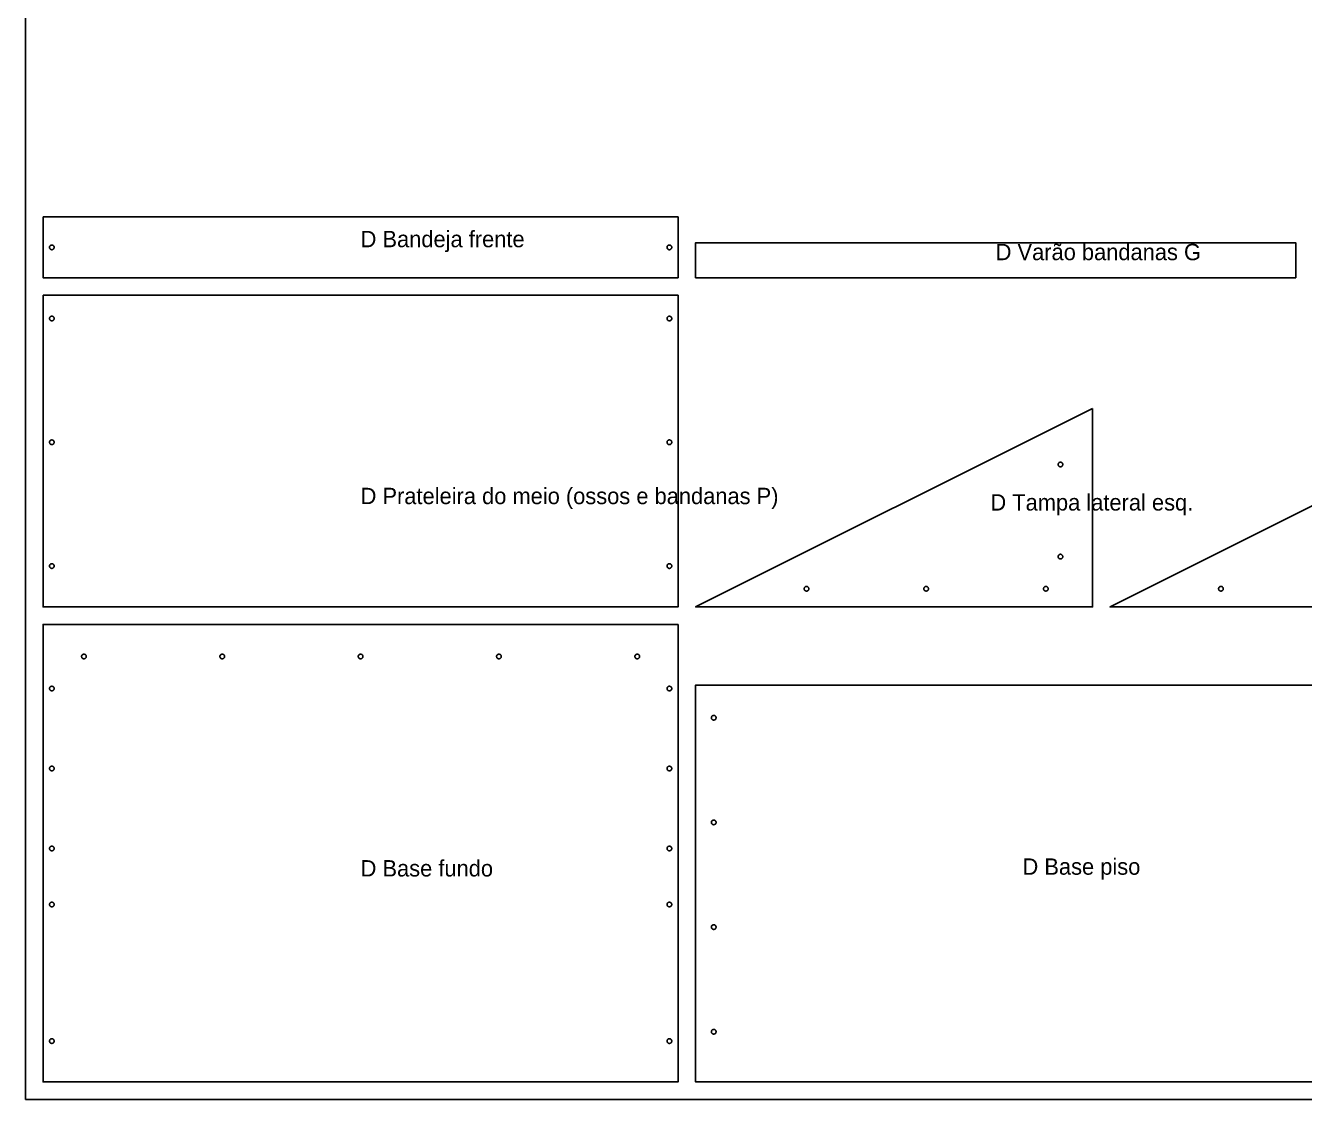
# Model space of a CAD drawing. Header units: millimetres. Extents: x 0 to 2750, y 0 to 1840.
# Drawn here: x 0 to 1096, y 0 to 920 of the extents above; entities that cross this region are included whole.
import ezdxf

# ---------------------------------------------------------------- set-up
doc = ezdxf.new("R2010")
doc.units = ezdxf.units.MM
for name, color, linetype in [('CHAPA_NAO_CORTAR', 8, 'Continuous'), ('CORTE_EXTERNO', 1, 'Continuous'), ('CORTE_INTERNO', 5, 'Continuous'), ('ETIQUETAS_NAO_CORTAR', 8, 'Continuous')]:
    doc.layers.add(name, color=color, linetype=linetype)

msp = doc.modelspace()

# ---------------------------------------------------------------- linework, layer by layer
at = {"layer": 'CHAPA_NAO_CORTAR'}
msp.add_lwpolyline([(0, 0), (2750, 0), (2750, 1840), (0, 1840)], close=True, dxfattribs=at)
at = {"layer": 'CORTE_EXTERNO'}
for points in [[(15, 756), (559, 756), (559, 704), (15, 704), (15, 756)], [(1088, 704), (1088, 734), (574, 734), (574, 704), (1088, 704)], [(15, 689), (559, 689), (559, 422), (15, 422), (15, 689)], [(914, 592), (914, 422), (574, 422), (914, 592)], [(1269, 592), (1269, 422), (929, 422), (1269, 592)], [(559, 407), (559, 15), (15, 15), (15, 407), (559, 407)], [(1134, 15), (574, 15), (574, 355), (1134, 355), (1134, 15)]]:
    msp.add_lwpolyline(points, close=True, dxfattribs=at)
at = {"layer": 'CORTE_INTERNO'}
for points in [[(24.5, 730.4), (24.4, 730.6), (24.3, 730.8), (24.3, 730.9), (24.2, 731.1), (24, 731.3), (23.9, 731.4), (23.8, 731.5), (23.6, 731.7), (23.4, 731.8), (23.3, 731.8), (23.1, 731.9), (22.9, 732), (22.7, 732), (22.5, 732), (22.3, 732), (22.1, 732), (21.9, 731.9), (21.7, 731.8), (21.6, 731.8), (21.4, 731.7), (21.2, 731.5), (21.1, 731.4), (21, 731.3), (20.8, 731.1), (20.7, 730.9), (20.7, 730.8), (20.6, 730.6), (20.5, 730.4), (20.5, 730.2), (20.5, 730), (20.5, 729.8), (20.5, 729.6), (20.6, 729.4), (20.7, 729.2), (20.7, 729.1), (20.8, 728.9), (21, 728.7), (21.1, 728.6), (21.2, 728.5), (21.4, 728.3), (21.6, 728.2), (21.7, 728.2), (21.9, 728.1), (22.1, 728), (22.3, 728), (22.5, 728), (22.7, 728), (22.9, 728), (23.1, 728.1), (23.3, 728.2), (23.4, 728.2), (23.6, 728.3), (23.8, 728.5), (23.9, 728.6), (24, 728.7), (24.2, 728.9), (24.3, 729.1), (24.3, 729.2), (24.4, 729.4), (24.5, 729.6), (24.5, 729.8), (24.5, 730), (24.5, 730.2), (24.5, 730.4)], [(553.5, 730.2), (553.5, 730.4), (553.4, 730.6), (553.3, 730.8), (553.3, 730.9), (553.2, 731.1), (553, 731.3), (552.9, 731.4), (552.8, 731.5), (552.6, 731.7), (552.4, 731.8), (552.3, 731.8), (552.1, 731.9), (551.9, 732), (551.7, 732), (551.5, 732), (551.3, 732), (551.1, 732), (550.9, 731.9), (550.7, 731.8), (550.6, 731.8), (550.4, 731.7), (550.2, 731.5), (550.1, 731.4), (550, 731.3), (549.8, 731.1), (549.7, 730.9), (549.7, 730.8), (549.6, 730.6), (549.5, 730.4), (549.5, 730.2), (549.5, 730), (549.5, 729.8), (549.5, 729.6), (549.6, 729.4), (549.7, 729.2), (549.7, 729.1), (549.8, 728.9), (550, 728.7), (550.1, 728.6), (550.2, 728.5), (550.4, 728.3), (550.6, 728.2), (550.7, 728.2), (550.9, 728.1), (551.1, 728), (551.3, 728), (551.5, 728), (551.7, 728), (551.9, 728), (552.1, 728.1), (552.3, 728.2), (552.4, 728.2), (552.6, 728.3), (552.8, 728.5), (552.9, 728.6), (553, 728.7), (553.2, 728.9), (553.3, 729.1), (553.3, 729.2), (553.4, 729.4), (553.5, 729.6), (553.5, 729.8), (553.5, 730), (553.5, 730.2)], [(24.3, 669.8), (24.3, 669.9), (24.2, 670.1), (24, 670.3), (23.9, 670.4), (23.8, 670.5), (23.6, 670.7), (23.4, 670.8), (23.3, 670.8), (23.1, 670.9), (22.9, 671), (22.7, 671), (22.5, 671), (22.3, 671), (22.1, 671), (21.9, 670.9), (21.7, 670.8), (21.6, 670.8), (21.4, 670.7), (21.2, 670.5), (21.1, 670.4), (21, 670.3), (20.8, 670.1), (20.7, 669.9), (20.7, 669.8), (20.6, 669.6), (20.5, 669.4), (20.5, 669.2), (20.5, 669), (20.5, 668.8), (20.5, 668.6), (20.6, 668.4), (20.7, 668.2), (20.7, 668.1), (20.8, 667.9), (21, 667.7), (21.1, 667.6), (21.2, 667.5), (21.4, 667.3), (21.6, 667.2), (21.7, 667.2), (21.9, 667.1), (22.1, 667), (22.3, 667), (22.5, 667), (22.7, 667), (22.9, 667), (23.1, 667.1), (23.3, 667.2), (23.4, 667.2), (23.6, 667.3), (23.8, 667.5), (23.9, 667.6), (24, 667.7), (24.2, 667.9), (24.3, 668.1), (24.3, 668.2), (24.4, 668.4), (24.5, 668.6), (24.5, 668.8), (24.5, 669), (24.5, 669.2), (24.5, 669.4), (24.4, 669.6), (24.3, 669.8)], [(553.5, 669.2), (553.5, 669.4), (553.4, 669.6), (553.3, 669.8), (553.3, 669.9), (553.2, 670.1), (553, 670.3), (552.9, 670.4), (552.8, 670.5), (552.6, 670.7), (552.4, 670.8), (552.3, 670.8), (552.1, 670.9), (551.9, 671), (551.7, 671), (551.5, 671), (551.3, 671), (551.1, 671), (550.9, 670.9), (550.7, 670.8), (550.6, 670.8), (550.4, 670.7), (550.2, 670.5), (550.1, 670.4), (550, 670.3), (549.8, 670.1), (549.7, 669.9), (549.7, 669.8), (549.6, 669.6), (549.5, 669.4), (549.5, 669.2), (549.5, 669), (549.5, 668.8), (549.5, 668.6), (549.6, 668.4), (549.7, 668.2), (549.7, 668.1), (549.8, 667.9), (550, 667.7), (550.1, 667.6), (550.2, 667.5), (550.4, 667.3), (550.6, 667.2), (550.7, 667.2), (550.9, 667.1), (551.1, 667), (551.3, 667), (551.5, 667), (551.7, 667), (551.9, 667), (552.1, 667.1), (552.3, 667.2), (552.4, 667.2), (552.6, 667.3), (552.8, 667.5), (552.9, 667.6), (553, 667.7), (553.2, 667.9), (553.3, 668.1), (553.3, 668.2), (553.4, 668.4), (553.5, 668.6), (553.5, 668.8), (553.5, 669), (553.5, 669.2)], [(24.3, 563.9), (24.2, 564.1), (24, 564.3), (23.9, 564.4), (23.8, 564.5), (23.6, 564.7), (23.4, 564.8), (23.3, 564.8), (23.1, 564.9), (22.9, 565), (22.7, 565), (22.5, 565), (22.3, 565), (22.1, 565), (21.9, 564.9), (21.7, 564.8), (21.6, 564.8), (21.4, 564.7), (21.2, 564.5), (21.1, 564.4), (21, 564.3), (20.8, 564.1), (20.7, 563.9), (20.7, 563.8), (20.6, 563.6), (20.5, 563.4), (20.5, 563.2), (20.5, 563), (20.5, 562.8), (20.5, 562.6), (20.6, 562.4), (20.7, 562.2), (20.7, 562.1), (20.8, 561.9), (21, 561.7), (21.1, 561.6), (21.2, 561.5), (21.4, 561.3), (21.6, 561.2), (21.7, 561.2), (21.9, 561.1), (22.1, 561), (22.3, 561), (22.5, 561), (22.7, 561), (22.9, 561), (23.1, 561.1), (23.3, 561.2), (23.4, 561.2), (23.6, 561.3), (23.8, 561.5), (23.9, 561.6), (24, 561.7), (24.2, 561.9), (24.3, 562.1), (24.3, 562.2), (24.4, 562.4), (24.5, 562.6), (24.5, 562.8), (24.5, 563), (24.5, 563.2), (24.5, 563.4), (24.4, 563.6), (24.3, 563.8), (24.3, 563.9)], [(553.5, 563.4), (553.4, 563.6), (553.3, 563.8), (553.3, 563.9), (553.2, 564.1), (553, 564.3), (552.9, 564.4), (552.8, 564.5), (552.6, 564.7), (552.4, 564.8), (552.3, 564.8), (552.1, 564.9), (551.9, 565), (551.7, 565), (551.5, 565), (551.3, 565), (551.1, 565), (550.9, 564.9), (550.7, 564.8), (550.6, 564.8), (550.4, 564.7), (550.2, 564.5), (550.1, 564.4), (550, 564.3), (549.8, 564.1), (549.7, 563.9), (549.7, 563.8), (549.6, 563.6), (549.5, 563.4), (549.5, 563.2), (549.5, 563), (549.5, 562.8), (549.5, 562.6), (549.6, 562.4), (549.7, 562.2), (549.7, 562.1), (549.8, 561.9), (550, 561.7), (550.1, 561.6), (550.2, 561.5), (550.4, 561.3), (550.6, 561.2), (550.7, 561.2), (550.9, 561.1), (551.1, 561), (551.3, 561), (551.5, 561), (551.7, 561), (551.9, 561), (552.1, 561.1), (552.3, 561.2), (552.4, 561.2), (552.6, 561.3), (552.8, 561.5), (552.9, 561.6), (553, 561.7), (553.2, 561.9), (553.3, 562.1), (553.3, 562.2), (553.4, 562.4), (553.5, 562.6), (553.5, 562.8), (553.5, 563), (553.5, 563.2), (553.5, 563.4)], [(885.7, 545.8), (885.6, 545.8), (885.4, 545.7), (885.2, 545.5), (885.1, 545.4), (885, 545.3), (884.8, 545.1), (884.7, 544.9), (884.7, 544.8), (884.6, 544.6), (884.5, 544.4), (884.5, 544.2), (884.5, 544), (884.5, 543.8), (884.5, 543.6), (884.6, 543.4), (884.7, 543.2), (884.7, 543.1), (884.8, 542.9), (885, 542.7), (885.1, 542.6), (885.2, 542.5), (885.4, 542.3), (885.6, 542.2), (885.7, 542.2), (885.9, 542.1), (886.1, 542), (886.3, 542), (886.5, 542), (886.7, 542), (886.9, 542), (887.1, 542.1), (887.3, 542.2), (887.4, 542.2), (887.6, 542.3), (887.8, 542.5), (887.9, 542.6), (888, 542.7), (888.2, 542.9), (888.3, 543.1), (888.3, 543.2), (888.4, 543.4), (888.5, 543.6), (888.5, 543.8), (888.5, 544), (888.5, 544.2), (888.5, 544.4), (888.4, 544.6), (888.3, 544.8), (888.3, 544.9), (888.2, 545.1), (888, 545.3), (887.9, 545.4), (887.8, 545.5), (887.6, 545.7), (887.4, 545.8), (887.3, 545.8), (887.1, 545.9), (886.9, 546), (886.7, 546), (886.5, 546), (886.3, 546), (886.1, 546), (885.9, 545.9), (885.7, 545.8)], [(885.6, 466.8), (885.4, 466.7), (885.2, 466.5), (885.1, 466.4), (885, 466.3), (884.8, 466.1), (884.7, 465.9), (884.7, 465.8), (884.6, 465.6), (884.5, 465.4), (884.5, 465.2), (884.5, 465), (884.5, 464.8), (884.5, 464.6), (884.6, 464.4), (884.7, 464.2), (884.7, 464.1), (884.8, 463.9), (885, 463.7), (885.1, 463.6), (885.2, 463.5), (885.4, 463.3), (885.6, 463.2), (885.7, 463.2), (885.9, 463.1), (886.1, 463), (886.3, 463), (886.5, 463), (886.7, 463), (886.9, 463), (887.1, 463.1), (887.3, 463.2), (887.4, 463.2), (887.6, 463.3), (887.8, 463.5), (887.9, 463.6), (888, 463.7), (888.2, 463.9), (888.3, 464.1), (888.3, 464.2), (888.4, 464.4), (888.5, 464.6), (888.5, 464.8), (888.5, 465), (888.5, 465.2), (888.5, 465.4), (888.4, 465.6), (888.3, 465.8), (888.3, 465.9), (888.2, 466.1), (888, 466.3), (887.9, 466.4), (887.8, 466.5), (887.6, 466.7), (887.4, 466.8), (887.3, 466.8), (887.1, 466.9), (886.9, 467), (886.7, 467), (886.5, 467), (886.3, 467), (886.1, 467), (885.9, 466.9), (885.7, 466.8), (885.6, 466.8)], [(24.2, 458.1), (24, 458.3), (23.9, 458.4), (23.8, 458.5), (23.6, 458.7), (23.4, 458.8), (23.3, 458.8), (23.1, 458.9), (22.9, 459), (22.7, 459), (22.5, 459), (22.3, 459), (22.1, 459), (21.9, 458.9), (21.7, 458.8), (21.6, 458.8), (21.4, 458.7), (21.2, 458.5), (21.1, 458.4), (21, 458.3), (20.8, 458.1), (20.7, 457.9), (20.7, 457.8), (20.6, 457.6), (20.5, 457.4), (20.5, 457.2), (20.5, 457), (20.5, 456.8), (20.5, 456.6), (20.6, 456.4), (20.7, 456.2), (20.7, 456.1), (20.8, 455.9), (21, 455.7), (21.1, 455.6), (21.2, 455.5), (21.4, 455.3), (21.6, 455.2), (21.7, 455.2), (21.9, 455.1), (22.1, 455), (22.3, 455), (22.5, 455), (22.7, 455), (22.9, 455), (23.1, 455.1), (23.3, 455.2), (23.4, 455.2), (23.6, 455.3), (23.8, 455.5), (23.9, 455.6), (24, 455.7), (24.2, 455.9), (24.3, 456.1), (24.3, 456.2), (24.4, 456.4), (24.5, 456.6), (24.5, 456.8), (24.5, 457), (24.5, 457.2), (24.5, 457.4), (24.4, 457.6), (24.3, 457.8), (24.3, 457.9), (24.2, 458.1)], [(553.4, 457.6), (553.3, 457.8), (553.3, 457.9), (553.2, 458.1), (553, 458.3), (552.9, 458.4), (552.8, 458.5), (552.6, 458.7), (552.4, 458.8), (552.3, 458.8), (552.1, 458.9), (551.9, 459), (551.7, 459), (551.5, 459), (551.3, 459), (551.1, 459), (550.9, 458.9), (550.7, 458.8), (550.6, 458.8), (550.4, 458.7), (550.2, 458.5), (550.1, 458.4), (550, 458.3), (549.8, 458.1), (549.7, 457.9), (549.7, 457.8), (549.6, 457.6), (549.5, 457.4), (549.5, 457.2), (549.5, 457), (549.5, 456.8), (549.5, 456.6), (549.6, 456.4), (549.7, 456.2), (549.7, 456.1), (549.8, 455.9), (550, 455.7), (550.1, 455.6), (550.2, 455.5), (550.4, 455.3), (550.6, 455.2), (550.7, 455.2), (550.9, 455.1), (551.1, 455), (551.3, 455), (551.5, 455), (551.7, 455), (551.9, 455), (552.1, 455.1), (552.3, 455.2), (552.4, 455.2), (552.6, 455.3), (552.8, 455.5), (552.9, 455.6), (553, 455.7), (553.2, 455.9), (553.3, 456.1), (553.3, 456.2), (553.4, 456.4), (553.5, 456.6), (553.5, 456.8), (553.5, 457), (553.5, 457.2), (553.5, 457.4), (553.4, 457.6)], [(668.8, 439.5), (668.6, 439.5), (668.4, 439.4), (668.2, 439.3), (668.1, 439.3), (667.9, 439.2), (667.7, 439), (667.6, 438.9), (667.5, 438.8), (667.3, 438.6), (667.2, 438.4), (667.2, 438.3), (667.1, 438.1), (667, 437.9), (667, 437.7), (667, 437.5), (667, 437.3), (667, 437.1), (667.1, 436.9), (667.2, 436.7), (667.2, 436.6), (667.3, 436.4), (667.5, 436.2), (667.6, 436.1), (667.7, 436), (667.9, 435.8), (668.1, 435.7), (668.2, 435.7), (668.4, 435.6), (668.6, 435.5), (668.8, 435.5), (669, 435.5), (669.2, 435.5), (669.4, 435.5), (669.6, 435.6), (669.8, 435.7), (669.9, 435.7), (670.1, 435.8), (670.3, 436), (670.4, 436.1), (670.5, 436.2), (670.7, 436.4), (670.8, 436.6), (670.8, 436.7), (670.9, 436.9), (671, 437.1), (671, 437.3), (671, 437.5), (671, 437.7), (671, 437.9), (670.9, 438.1), (670.8, 438.3), (670.8, 438.4), (670.7, 438.6), (670.5, 438.8), (670.4, 438.9), (670.3, 439), (670.1, 439.2), (669.9, 439.3), (669.8, 439.3), (669.6, 439.4), (669.4, 439.5), (669.2, 439.5), (669, 439.5), (668.8, 439.5)], [(771.1, 439.5), (770.9, 439.4), (770.7, 439.3), (770.6, 439.3), (770.4, 439.2), (770.2, 439), (770.1, 438.9), (770, 438.8), (769.8, 438.6), (769.7, 438.4), (769.7, 438.3), (769.6, 438.1), (769.5, 437.9), (769.5, 437.7), (769.5, 437.5), (769.5, 437.3), (769.5, 437.1), (769.6, 436.9), (769.7, 436.7), (769.7, 436.6), (769.8, 436.4), (770, 436.2), (770.1, 436.1), (770.2, 436), (770.4, 435.8), (770.6, 435.7), (770.7, 435.7), (770.9, 435.6), (771.1, 435.5), (771.3, 435.5), (771.5, 435.5), (771.7, 435.5), (771.9, 435.5), (772.1, 435.6), (772.3, 435.7), (772.4, 435.7), (772.6, 435.8), (772.8, 436), (772.9, 436.1), (773, 436.2), (773.2, 436.4), (773.3, 436.6), (773.3, 436.7), (773.4, 436.9), (773.5, 437.1), (773.5, 437.3), (773.5, 437.5), (773.5, 437.7), (773.5, 437.9), (773.4, 438.1), (773.3, 438.3), (773.3, 438.4), (773.2, 438.6), (773, 438.8), (772.9, 438.9), (772.8, 439), (772.6, 439.2), (772.4, 439.3), (772.3, 439.3), (772.1, 439.4), (771.9, 439.5), (771.7, 439.5), (771.5, 439.5), (771.3, 439.5), (771.1, 439.5)], [(873.4, 439.4), (873.2, 439.3), (873.1, 439.3), (872.9, 439.2), (872.7, 439), (872.6, 438.9), (872.5, 438.8), (872.3, 438.6), (872.2, 438.4), (872.2, 438.3), (872.1, 438.1), (872, 437.9), (872, 437.7), (872, 437.5), (872, 437.3), (872, 437.1), (872.1, 436.9), (872.2, 436.7), (872.2, 436.6), (872.3, 436.4), (872.5, 436.2), (872.6, 436.1), (872.7, 436), (872.9, 435.8), (873.1, 435.7), (873.2, 435.7), (873.4, 435.6), (873.6, 435.5), (873.8, 435.5), (874, 435.5), (874.2, 435.5), (874.4, 435.5), (874.6, 435.6), (874.8, 435.7), (874.9, 435.7), (875.1, 435.8), (875.3, 436), (875.4, 436.1), (875.5, 436.2), (875.7, 436.4), (875.8, 436.6), (875.8, 436.7), (875.9, 436.9), (876, 437.1), (876, 437.3), (876, 437.5), (876, 437.7), (876, 437.9), (875.9, 438.1), (875.8, 438.3), (875.8, 438.4), (875.7, 438.6), (875.5, 438.8), (875.4, 438.9), (875.3, 439), (875.1, 439.2), (874.9, 439.3), (874.8, 439.3), (874.6, 439.4), (874.4, 439.5), (874.2, 439.5), (874, 439.5), (873.8, 439.5), (873.6, 439.5), (873.4, 439.4)], [(1023.8, 439.5), (1023.6, 439.5), (1023.4, 439.4), (1023.2, 439.3), (1023.1, 439.3), (1022.9, 439.2), (1022.7, 439), (1022.6, 438.9), (1022.5, 438.8), (1022.3, 438.6), (1022.2, 438.4), (1022.2, 438.3), (1022.1, 438.1), (1022, 437.9), (1022, 437.7), (1022, 437.5), (1022, 437.3), (1022, 437.1), (1022.1, 436.9), (1022.2, 436.7), (1022.2, 436.6), (1022.3, 436.4), (1022.5, 436.2), (1022.6, 436.1), (1022.7, 436), (1022.9, 435.8), (1023.1, 435.7), (1023.2, 435.7), (1023.4, 435.6), (1023.6, 435.5), (1023.8, 435.5), (1024, 435.5), (1024.2, 435.5), (1024.4, 435.5), (1024.6, 435.6), (1024.8, 435.7), (1024.9, 435.7), (1025.1, 435.8), (1025.3, 436), (1025.4, 436.1), (1025.5, 436.2), (1025.7, 436.4), (1025.8, 436.6), (1025.8, 436.7), (1025.9, 436.9), (1026, 437.1), (1026, 437.3), (1026, 437.5), (1026, 437.7), (1026, 437.9), (1025.9, 438.1), (1025.8, 438.3), (1025.8, 438.4), (1025.7, 438.6), (1025.5, 438.8), (1025.4, 438.9), (1025.3, 439), (1025.1, 439.2), (1024.9, 439.3), (1024.8, 439.3), (1024.6, 439.4), (1024.4, 439.5), (1024.2, 439.5), (1024, 439.5), (1023.8, 439.5)], [(51.8, 380.4), (51.7, 380.6), (51.5, 380.8), (51.4, 380.9), (51.3, 381), (51.1, 381.2), (50.9, 381.3), (50.8, 381.3), (50.6, 381.4), (50.4, 381.5), (50.2, 381.5), (50, 381.5), (49.8, 381.5), (49.6, 381.5), (49.4, 381.4), (49.2, 381.3), (49.1, 381.3), (48.9, 381.2), (48.7, 381), (48.6, 380.9), (48.5, 380.8), (48.3, 380.6), (48.2, 380.4), (48.2, 380.3), (48.1, 380.1), (48, 379.9), (48, 379.7), (48, 379.5), (48, 379.3), (48, 379.1), (48.1, 378.9), (48.2, 378.7), (48.2, 378.6), (48.3, 378.4), (48.5, 378.2), (48.6, 378.1), (48.7, 378), (48.9, 377.8), (49.1, 377.7), (49.2, 377.7), (49.4, 377.6), (49.6, 377.5), (49.8, 377.5), (50, 377.5), (50.2, 377.5), (50.4, 377.5), (50.6, 377.6), (50.8, 377.7), (50.9, 377.7), (51.1, 377.8), (51.3, 378), (51.4, 378.1), (51.5, 378.2), (51.7, 378.4), (51.8, 378.6), (51.8, 378.7), (51.9, 378.9), (52, 379.1), (52, 379.3), (52, 379.5), (52, 379.7), (52, 379.9), (51.9, 380.1), (51.8, 380.3), (51.8, 380.4)], [(170.3, 380.3), (170.3, 380.4), (170.2, 380.6), (170, 380.8), (169.9, 380.9), (169.8, 381), (169.6, 381.2), (169.4, 381.3), (169.3, 381.3), (169.1, 381.4), (168.9, 381.5), (168.7, 381.5), (168.5, 381.5), (168.3, 381.5), (168.1, 381.5), (167.9, 381.4), (167.7, 381.3), (167.6, 381.3), (167.4, 381.2), (167.2, 381), (167.1, 380.9), (167, 380.8), (166.8, 380.6), (166.7, 380.4), (166.7, 380.3), (166.6, 380.1), (166.5, 379.9), (166.5, 379.7), (166.5, 379.5), (166.5, 379.3), (166.5, 379.1), (166.6, 378.9), (166.7, 378.7), (166.7, 378.6), (166.8, 378.4), (167, 378.2), (167.1, 378.1), (167.2, 378), (167.4, 377.8), (167.6, 377.7), (167.7, 377.7), (167.9, 377.6), (168.1, 377.5), (168.3, 377.5), (168.5, 377.5), (168.7, 377.5), (168.9, 377.5), (169.1, 377.6), (169.3, 377.7), (169.4, 377.7), (169.6, 377.8), (169.8, 378), (169.9, 378.1), (170, 378.2), (170.2, 378.4), (170.3, 378.6), (170.3, 378.7), (170.4, 378.9), (170.5, 379.1), (170.5, 379.3), (170.5, 379.5), (170.5, 379.7), (170.5, 379.9), (170.4, 380.1), (170.3, 380.3)], [(288.9, 380.1), (288.8, 380.3), (288.8, 380.4), (288.7, 380.6), (288.5, 380.8), (288.4, 380.9), (288.3, 381), (288.1, 381.2), (287.9, 381.3), (287.8, 381.3), (287.6, 381.4), (287.4, 381.5), (287.2, 381.5), (287, 381.5), (286.8, 381.5), (286.6, 381.5), (286.4, 381.4), (286.2, 381.3), (286.1, 381.3), (285.9, 381.2), (285.7, 381), (285.6, 380.9), (285.5, 380.8), (285.3, 380.6), (285.2, 380.4), (285.2, 380.3), (285.1, 380.1), (285, 379.9), (285, 379.7), (285, 379.5), (285, 379.3), (285, 379.1), (285.1, 378.9), (285.2, 378.7), (285.2, 378.6), (285.3, 378.4), (285.5, 378.2), (285.6, 378.1), (285.7, 378), (285.9, 377.8), (286.1, 377.7), (286.2, 377.7), (286.4, 377.6), (286.6, 377.5), (286.8, 377.5), (287, 377.5), (287.2, 377.5), (287.4, 377.5), (287.6, 377.6), (287.8, 377.7), (287.9, 377.7), (288.1, 377.8), (288.3, 378), (288.4, 378.1), (288.5, 378.2), (288.7, 378.4), (288.8, 378.6), (288.8, 378.7), (288.9, 378.9), (289, 379.1), (289, 379.3), (289, 379.5), (289, 379.7), (289, 379.9), (288.9, 380.1)], [(407.5, 379.9), (407.4, 380.1), (407.3, 380.3), (407.3, 380.4), (407.2, 380.6), (407, 380.8), (406.9, 380.9), (406.8, 381), (406.6, 381.2), (406.4, 381.3), (406.3, 381.3), (406.1, 381.4), (405.9, 381.5), (405.7, 381.5), (405.5, 381.5), (405.3, 381.5), (405.1, 381.5), (404.9, 381.4), (404.7, 381.3), (404.6, 381.3), (404.4, 381.2), (404.2, 381), (404.1, 380.9), (404, 380.8), (403.8, 380.6), (403.7, 380.4), (403.7, 380.3), (403.6, 380.1), (403.5, 379.9), (403.5, 379.7), (403.5, 379.5), (403.5, 379.3), (403.5, 379.1), (403.6, 378.9), (403.7, 378.7), (403.7, 378.6), (403.8, 378.4), (404, 378.2), (404.1, 378.1), (404.2, 378), (404.4, 377.8), (404.6, 377.7), (404.7, 377.7), (404.9, 377.6), (405.1, 377.5), (405.3, 377.5), (405.5, 377.5), (405.7, 377.5), (405.9, 377.5), (406.1, 377.6), (406.3, 377.7), (406.4, 377.7), (406.6, 377.8), (406.8, 378), (406.9, 378.1), (407, 378.2), (407.2, 378.4), (407.3, 378.6), (407.3, 378.7), (407.4, 378.9), (407.5, 379.1), (407.5, 379.3), (407.5, 379.5), (407.5, 379.7), (407.5, 379.9)], [(526, 379.7), (526, 379.9), (525.9, 380.1), (525.8, 380.3), (525.8, 380.4), (525.7, 380.6), (525.5, 380.8), (525.4, 380.9), (525.3, 381), (525.1, 381.2), (524.9, 381.3), (524.8, 381.3), (524.6, 381.4), (524.4, 381.5), (524.2, 381.5), (524, 381.5), (523.8, 381.5), (523.6, 381.5), (523.4, 381.4), (523.2, 381.3), (523.1, 381.3), (522.9, 381.2), (522.7, 381), (522.6, 380.9), (522.5, 380.8), (522.3, 380.6), (522.2, 380.4), (522.2, 380.3), (522.1, 380.1), (522, 379.9), (522, 379.7), (522, 379.5), (522, 379.3), (522, 379.1), (522.1, 378.9), (522.2, 378.7), (522.2, 378.6), (522.3, 378.4), (522.5, 378.2), (522.6, 378.1), (522.7, 378), (522.9, 377.8), (523.1, 377.7), (523.2, 377.7), (523.4, 377.6), (523.6, 377.5), (523.8, 377.5), (524, 377.5), (524.2, 377.5), (524.4, 377.5), (524.6, 377.6), (524.8, 377.7), (524.9, 377.7), (525.1, 377.8), (525.3, 378), (525.4, 378.1), (525.5, 378.2), (525.7, 378.4), (525.8, 378.6), (525.8, 378.7), (525.9, 378.9), (526, 379.1), (526, 379.3), (526, 379.5), (526, 379.7)], [(23.4, 353.8), (23.3, 353.8), (23.1, 353.9), (22.9, 354), (22.7, 354), (22.5, 354), (22.3, 354), (22.1, 354), (21.9, 353.9), (21.7, 353.8), (21.6, 353.8), (21.4, 353.7), (21.2, 353.5), (21.1, 353.4), (21, 353.3), (20.8, 353.1), (20.7, 352.9), (20.7, 352.8), (20.6, 352.6), (20.5, 352.4), (20.5, 352.2), (20.5, 352), (20.5, 351.8), (20.5, 351.6), (20.6, 351.4), (20.7, 351.2), (20.7, 351.1), (20.8, 350.9), (21, 350.7), (21.1, 350.6), (21.2, 350.5), (21.4, 350.3), (21.6, 350.2), (21.7, 350.2), (21.9, 350.1), (22.1, 350), (22.3, 350), (22.5, 350), (22.7, 350), (22.9, 350), (23.1, 350.1), (23.3, 350.2), (23.4, 350.2), (23.6, 350.3), (23.8, 350.5), (23.9, 350.6), (24, 350.7), (24.2, 350.9), (24.3, 351.1), (24.3, 351.2), (24.4, 351.4), (24.5, 351.6), (24.5, 351.8), (24.5, 352), (24.5, 352.2), (24.5, 352.4), (24.4, 352.6), (24.3, 352.8), (24.3, 352.9), (24.2, 353.1), (24, 353.3), (23.9, 353.4), (23.8, 353.5), (23.6, 353.7), (23.4, 353.8)], [(553.2, 353.1), (553, 353.3), (552.9, 353.4), (552.8, 353.5), (552.6, 353.7), (552.4, 353.8), (552.3, 353.8), (552.1, 353.9), (551.9, 354), (551.7, 354), (551.5, 354), (551.3, 354), (551.1, 354), (550.9, 353.9), (550.7, 353.8), (550.6, 353.8), (550.4, 353.7), (550.2, 353.5), (550.1, 353.4), (550, 353.3), (549.8, 353.1), (549.7, 352.9), (549.7, 352.8), (549.6, 352.6), (549.5, 352.4), (549.5, 352.2), (549.5, 352), (549.5, 351.8), (549.5, 351.6), (549.6, 351.4), (549.7, 351.2), (549.7, 351.1), (549.8, 350.9), (550, 350.7), (550.1, 350.6), (550.2, 350.5), (550.4, 350.3), (550.6, 350.2), (550.7, 350.2), (550.9, 350.1), (551.1, 350), (551.3, 350), (551.5, 350), (551.7, 350), (551.9, 350), (552.1, 350.1), (552.3, 350.2), (552.4, 350.2), (552.6, 350.3), (552.8, 350.5), (552.9, 350.6), (553, 350.7), (553.2, 350.9), (553.3, 351.1), (553.3, 351.2), (553.4, 351.4), (553.5, 351.6), (553.5, 351.8), (553.5, 352), (553.5, 352.2), (553.5, 352.4), (553.4, 352.6), (553.3, 352.8), (553.3, 352.9), (553.2, 353.1)], [(591.3, 327.9), (591.2, 328.1), (591, 328.3), (590.9, 328.4), (590.8, 328.5), (590.6, 328.7), (590.4, 328.8), (590.3, 328.8), (590.1, 328.9), (589.9, 329), (589.7, 329), (589.5, 329), (589.3, 329), (589.1, 329), (588.9, 328.9), (588.7, 328.8), (588.6, 328.8), (588.4, 328.7), (588.2, 328.5), (588.1, 328.4), (588, 328.3), (587.8, 328.1), (587.7, 327.9), (587.7, 327.8), (587.6, 327.6), (587.5, 327.4), (587.5, 327.2), (587.5, 327), (587.5, 326.8), (587.5, 326.6), (587.6, 326.4), (587.7, 326.2), (587.7, 326.1), (587.8, 325.9), (588, 325.7), (588.1, 325.6), (588.2, 325.5), (588.4, 325.3), (588.6, 325.2), (588.7, 325.2), (588.9, 325.1), (589.1, 325), (589.3, 325), (589.5, 325), (589.7, 325), (589.9, 325), (590.1, 325.1), (590.3, 325.2), (590.4, 325.2), (590.6, 325.3), (590.8, 325.5), (590.9, 325.6), (591, 325.7), (591.2, 325.9), (591.3, 326.1), (591.3, 326.2), (591.4, 326.4), (591.5, 326.6), (591.5, 326.8), (591.5, 327), (591.5, 327.2), (591.5, 327.4), (591.4, 327.6), (591.3, 327.8), (591.3, 327.9)], [(23.3, 285.3), (23.1, 285.4), (22.9, 285.5), (22.7, 285.5), (22.5, 285.5), (22.3, 285.5), (22.1, 285.5), (21.9, 285.4), (21.7, 285.3), (21.6, 285.3), (21.4, 285.2), (21.2, 285), (21.1, 284.9), (21, 284.8), (20.8, 284.6), (20.7, 284.4), (20.7, 284.3), (20.6, 284.1), (20.5, 283.9), (20.5, 283.7), (20.5, 283.5), (20.5, 283.3), (20.5, 283.1), (20.6, 282.9), (20.7, 282.7), (20.7, 282.6), (20.8, 282.4), (21, 282.2), (21.1, 282.1), (21.2, 282), (21.4, 281.8), (21.6, 281.7), (21.7, 281.7), (21.9, 281.6), (22.1, 281.5), (22.3, 281.5), (22.5, 281.5), (22.7, 281.5), (22.9, 281.5), (23.1, 281.6), (23.3, 281.7), (23.4, 281.7), (23.6, 281.8), (23.8, 282), (23.9, 282.1), (24, 282.2), (24.2, 282.4), (24.3, 282.6), (24.3, 282.7), (24.4, 282.9), (24.5, 283.1), (24.5, 283.3), (24.5, 283.5), (24.5, 283.7), (24.5, 283.9), (24.4, 284.1), (24.3, 284.3), (24.3, 284.4), (24.2, 284.6), (24, 284.8), (23.9, 284.9), (23.8, 285), (23.6, 285.2), (23.4, 285.3), (23.3, 285.3)], [(553, 284.8), (552.9, 284.9), (552.8, 285), (552.6, 285.2), (552.4, 285.3), (552.3, 285.3), (552.1, 285.4), (551.9, 285.5), (551.7, 285.5), (551.5, 285.5), (551.3, 285.5), (551.1, 285.5), (550.9, 285.4), (550.7, 285.3), (550.6, 285.3), (550.4, 285.2), (550.2, 285), (550.1, 284.9), (550, 284.8), (549.8, 284.6), (549.7, 284.4), (549.7, 284.3), (549.6, 284.1), (549.5, 283.9), (549.5, 283.7), (549.5, 283.5), (549.5, 283.3), (549.5, 283.1), (549.6, 282.9), (549.7, 282.7), (549.7, 282.6), (549.8, 282.4), (550, 282.2), (550.1, 282.1), (550.2, 282), (550.4, 281.8), (550.6, 281.7), (550.7, 281.7), (550.9, 281.6), (551.1, 281.5), (551.3, 281.5), (551.5, 281.5), (551.7, 281.5), (551.9, 281.5), (552.1, 281.6), (552.3, 281.7), (552.4, 281.7), (552.6, 281.8), (552.8, 282), (552.9, 282.1), (553, 282.2), (553.2, 282.4), (553.3, 282.6), (553.3, 282.7), (553.4, 282.9), (553.5, 283.1), (553.5, 283.3), (553.5, 283.5), (553.5, 283.7), (553.5, 283.9), (553.4, 284.1), (553.3, 284.3), (553.3, 284.4), (553.2, 284.6), (553, 284.8)], [(591.2, 238.4), (591, 238.6), (590.9, 238.7), (590.8, 238.9), (590.6, 239), (590.4, 239.1), (590.3, 239.2), (590.1, 239.2), (589.9, 239.3), (589.7, 239.3), (589.5, 239.3), (589.3, 239.3), (589.1, 239.3), (588.9, 239.2), (588.7, 239.2), (588.6, 239.1), (588.4, 239), (588.2, 238.9), (588.1, 238.7), (588, 238.6), (587.8, 238.4), (587.7, 238.3), (587.7, 238.1), (587.6, 237.9), (587.5, 237.7), (587.5, 237.5), (587.5, 237.3), (587.5, 237.1), (587.5, 236.9), (587.6, 236.8), (587.7, 236.6), (587.7, 236.4), (587.8, 236.2), (588, 236.1), (588.1, 235.9), (588.2, 235.8), (588.4, 235.7), (588.6, 235.6), (588.7, 235.5), (588.9, 235.4), (589.1, 235.4), (589.3, 235.3), (589.5, 235.3), (589.7, 235.3), (589.9, 235.4), (590.1, 235.4), (590.3, 235.5), (590.4, 235.6), (590.6, 235.7), (590.8, 235.8), (590.9, 235.9), (591, 236.1), (591.2, 236.2), (591.3, 236.4), (591.3, 236.6), (591.4, 236.8), (591.5, 236.9), (591.5, 237.1), (591.5, 237.3), (591.5, 237.5), (591.5, 237.7), (591.4, 237.9), (591.3, 238.1), (591.3, 238.3), (591.2, 238.4)], [(23.1, 216.9), (22.9, 217), (22.7, 217), (22.5, 217), (22.3, 217), (22.1, 217), (21.9, 216.9), (21.7, 216.8), (21.6, 216.8), (21.4, 216.7), (21.2, 216.5), (21.1, 216.4), (21, 216.3), (20.8, 216.1), (20.7, 215.9), (20.7, 215.8), (20.6, 215.6), (20.5, 215.4), (20.5, 215.2), (20.5, 215), (20.5, 214.8), (20.5, 214.6), (20.6, 214.4), (20.7, 214.2), (20.7, 214.1), (20.8, 213.9), (21, 213.7), (21.1, 213.6), (21.2, 213.5), (21.4, 213.3), (21.6, 213.2), (21.7, 213.2), (21.9, 213.1), (22.1, 213), (22.3, 213), (22.5, 213), (22.7, 213), (22.9, 213), (23.1, 213.1), (23.3, 213.2), (23.4, 213.2), (23.6, 213.3), (23.8, 213.5), (23.9, 213.6), (24, 213.7), (24.2, 213.9), (24.3, 214.1), (24.3, 214.2), (24.4, 214.4), (24.5, 214.6), (24.5, 214.8), (24.5, 215), (24.5, 215.2), (24.5, 215.4), (24.4, 215.6), (24.3, 215.8), (24.3, 215.9), (24.2, 216.1), (24, 216.3), (23.9, 216.4), (23.8, 216.5), (23.6, 216.7), (23.4, 216.8), (23.3, 216.8), (23.1, 216.9)], [(552.9, 216.4), (552.8, 216.5), (552.6, 216.7), (552.4, 216.8), (552.3, 216.8), (552.1, 216.9), (551.9, 217), (551.7, 217), (551.5, 217), (551.3, 217), (551.1, 217), (550.9, 216.9), (550.7, 216.8), (550.6, 216.8), (550.4, 216.7), (550.2, 216.5), (550.1, 216.4), (550, 216.3), (549.8, 216.1), (549.7, 215.9), (549.7, 215.8), (549.6, 215.6), (549.5, 215.4), (549.5, 215.2), (549.5, 215), (549.5, 214.8), (549.5, 214.6), (549.6, 214.4), (549.7, 214.2), (549.7, 214.1), (549.8, 213.9), (550, 213.7), (550.1, 213.6), (550.2, 213.5), (550.4, 213.3), (550.6, 213.2), (550.7, 213.2), (550.9, 213.1), (551.1, 213), (551.3, 213), (551.5, 213), (551.7, 213), (551.9, 213), (552.1, 213.1), (552.3, 213.2), (552.4, 213.2), (552.6, 213.3), (552.8, 213.5), (552.9, 213.6), (553, 213.7), (553.2, 213.9), (553.3, 214.1), (553.3, 214.2), (553.4, 214.4), (553.5, 214.6), (553.5, 214.8), (553.5, 215), (553.5, 215.2), (553.5, 215.4), (553.4, 215.6), (553.3, 215.8), (553.3, 215.9), (553.2, 216.1), (553, 216.3), (552.9, 216.4)], [(22.9, 169), (22.7, 169), (22.5, 169), (22.3, 169), (22.1, 169), (21.9, 168.9), (21.7, 168.8), (21.6, 168.8), (21.4, 168.7), (21.2, 168.5), (21.1, 168.4), (21, 168.3), (20.8, 168.1), (20.7, 167.9), (20.7, 167.8), (20.6, 167.6), (20.5, 167.4), (20.5, 167.2), (20.5, 167), (20.5, 166.8), (20.5, 166.6), (20.6, 166.4), (20.7, 166.2), (20.7, 166.1), (20.8, 165.9), (21, 165.7), (21.1, 165.6), (21.2, 165.5), (21.4, 165.3), (21.6, 165.2), (21.7, 165.2), (21.9, 165.1), (22.1, 165), (22.3, 165), (22.5, 165), (22.7, 165), (22.9, 165), (23.1, 165.1), (23.3, 165.2), (23.4, 165.2), (23.6, 165.3), (23.8, 165.5), (23.9, 165.6), (24, 165.7), (24.2, 165.9), (24.3, 166.1), (24.3, 166.2), (24.4, 166.4), (24.5, 166.6), (24.5, 166.8), (24.5, 167), (24.5, 167.2), (24.5, 167.4), (24.4, 167.6), (24.3, 167.8), (24.3, 167.9), (24.2, 168.1), (24, 168.3), (23.9, 168.4), (23.8, 168.5), (23.6, 168.7), (23.4, 168.8), (23.3, 168.8), (23.1, 168.9), (22.9, 169)], [(552.8, 168.5), (552.6, 168.7), (552.4, 168.8), (552.3, 168.8), (552.1, 168.9), (551.9, 169), (551.7, 169), (551.5, 169), (551.3, 169), (551.1, 169), (550.9, 168.9), (550.7, 168.8), (550.6, 168.8), (550.4, 168.7), (550.2, 168.5), (550.1, 168.4), (550, 168.3), (549.8, 168.1), (549.7, 167.9), (549.7, 167.8), (549.6, 167.6), (549.5, 167.4), (549.5, 167.2), (549.5, 167), (549.5, 166.8), (549.5, 166.6), (549.6, 166.4), (549.7, 166.2), (549.7, 166.1), (549.8, 165.9), (550, 165.7), (550.1, 165.6), (550.2, 165.5), (550.4, 165.3), (550.6, 165.2), (550.7, 165.2), (550.9, 165.1), (551.1, 165), (551.3, 165), (551.5, 165), (551.7, 165), (551.9, 165), (552.1, 165.1), (552.3, 165.2), (552.4, 165.2), (552.6, 165.3), (552.8, 165.5), (552.9, 165.6), (553, 165.7), (553.2, 165.9), (553.3, 166.1), (553.3, 166.2), (553.4, 166.4), (553.5, 166.6), (553.5, 166.8), (553.5, 167), (553.5, 167.2), (553.5, 167.4), (553.4, 167.6), (553.3, 167.8), (553.3, 167.9), (553.2, 168.1), (553, 168.3), (552.9, 168.4), (552.8, 168.5)], [(591, 148.9), (590.9, 149.1), (590.8, 149.2), (590.6, 149.3), (590.4, 149.4), (590.3, 149.5), (590.1, 149.6), (589.9, 149.6), (589.7, 149.7), (589.5, 149.7), (589.3, 149.7), (589.1, 149.6), (588.9, 149.6), (588.7, 149.5), (588.6, 149.4), (588.4, 149.3), (588.2, 149.2), (588.1, 149.1), (588, 148.9), (587.8, 148.8), (587.7, 148.6), (587.7, 148.4), (587.6, 148.2), (587.5, 148.1), (587.5, 147.9), (587.5, 147.7), (587.5, 147.5), (587.5, 147.3), (587.6, 147.1), (587.7, 146.9), (587.7, 146.7), (587.8, 146.6), (588, 146.4), (588.1, 146.3), (588.2, 146.1), (588.4, 146), (588.6, 145.9), (588.7, 145.8), (588.9, 145.8), (589.1, 145.7), (589.3, 145.7), (589.5, 145.7), (589.7, 145.7), (589.9, 145.7), (590.1, 145.8), (590.3, 145.8), (590.4, 145.9), (590.6, 146), (590.8, 146.1), (590.9, 146.3), (591, 146.4), (591.2, 146.6), (591.3, 146.7), (591.3, 146.9), (591.4, 147.1), (591.5, 147.3), (591.5, 147.5), (591.5, 147.7), (591.5, 147.9), (591.5, 148.1), (591.4, 148.2), (591.3, 148.4), (591.3, 148.6), (591.2, 148.8), (591, 148.9)], [(590.9, 59.4), (590.8, 59.5), (590.6, 59.7), (590.4, 59.8), (590.3, 59.8), (590.1, 59.9), (589.9, 60), (589.7, 60), (589.5, 60), (589.3, 60), (589.1, 60), (588.9, 59.9), (588.7, 59.8), (588.6, 59.8), (588.4, 59.7), (588.2, 59.5), (588.1, 59.4), (588, 59.3), (587.8, 59.1), (587.7, 58.9), (587.7, 58.8), (587.6, 58.6), (587.5, 58.4), (587.5, 58.2), (587.5, 58), (587.5, 57.8), (587.5, 57.6), (587.6, 57.4), (587.7, 57.2), (587.7, 57.1), (587.8, 56.9), (588, 56.7), (588.1, 56.6), (588.2, 56.5), (588.4, 56.3), (588.6, 56.2), (588.7, 56.2), (588.9, 56.1), (589.1, 56), (589.3, 56), (589.5, 56), (589.7, 56), (589.9, 56), (590.1, 56.1), (590.3, 56.2), (590.4, 56.2), (590.6, 56.3), (590.8, 56.5), (590.9, 56.6), (591, 56.7), (591.2, 56.9), (591.3, 57.1), (591.3, 57.2), (591.4, 57.4), (591.5, 57.6), (591.5, 57.8), (591.5, 58), (591.5, 58.2), (591.5, 58.4), (591.4, 58.6), (591.3, 58.8), (591.3, 58.9), (591.2, 59.1), (591, 59.3), (590.9, 59.4)], [(22.7, 52), (22.5, 52), (22.3, 52), (22.1, 52), (21.9, 51.9), (21.7, 51.8), (21.6, 51.8), (21.4, 51.7), (21.2, 51.5), (21.1, 51.4), (21, 51.3), (20.8, 51.1), (20.7, 50.9), (20.7, 50.8), (20.6, 50.6), (20.5, 50.4), (20.5, 50.2), (20.5, 50), (20.5, 49.8), (20.5, 49.6), (20.6, 49.4), (20.7, 49.2), (20.7, 49.1), (20.8, 48.9), (21, 48.7), (21.1, 48.6), (21.2, 48.5), (21.4, 48.3), (21.6, 48.2), (21.7, 48.2), (21.9, 48.1), (22.1, 48), (22.3, 48), (22.5, 48), (22.7, 48), (22.9, 48), (23.1, 48.1), (23.3, 48.2), (23.4, 48.2), (23.6, 48.3), (23.8, 48.5), (23.9, 48.6), (24, 48.7), (24.2, 48.9), (24.3, 49.1), (24.3, 49.2), (24.4, 49.4), (24.5, 49.6), (24.5, 49.8), (24.5, 50), (24.5, 50.2), (24.5, 50.4), (24.4, 50.6), (24.3, 50.8), (24.3, 50.9), (24.2, 51.1), (24, 51.3), (23.9, 51.4), (23.8, 51.5), (23.6, 51.7), (23.4, 51.8), (23.3, 51.8), (23.1, 51.9), (22.9, 52), (22.7, 52)], [(552.6, 51.7), (552.4, 51.8), (552.3, 51.8), (552.1, 51.9), (551.9, 52), (551.7, 52), (551.5, 52), (551.3, 52), (551.1, 52), (550.9, 51.9), (550.7, 51.8), (550.6, 51.8), (550.4, 51.7), (550.2, 51.5), (550.1, 51.4), (550, 51.3), (549.8, 51.1), (549.7, 50.9), (549.7, 50.8), (549.6, 50.6), (549.5, 50.4), (549.5, 50.2), (549.5, 50), (549.5, 49.8), (549.5, 49.6), (549.6, 49.4), (549.7, 49.2), (549.7, 49.1), (549.8, 48.9), (550, 48.7), (550.1, 48.6), (550.2, 48.5), (550.4, 48.3), (550.6, 48.2), (550.7, 48.2), (550.9, 48.1), (551.1, 48), (551.3, 48), (551.5, 48), (551.7, 48), (551.9, 48), (552.1, 48.1), (552.3, 48.2), (552.4, 48.2), (552.6, 48.3), (552.8, 48.5), (552.9, 48.6), (553, 48.7), (553.2, 48.9), (553.3, 49.1), (553.3, 49.2), (553.4, 49.4), (553.5, 49.6), (553.5, 49.8), (553.5, 50), (553.5, 50.2), (553.5, 50.4), (553.4, 50.6), (553.3, 50.8), (553.3, 50.9), (553.2, 51.1), (553, 51.3), (552.9, 51.4), (552.8, 51.5), (552.6, 51.7)]]:
    msp.add_lwpolyline(points, close=True, dxfattribs=at)

# ---------------------------------------------------------------- texts
at = {"layer": 'ETIQUETAS_NAO_CORTAR'}
for s, p in [('D Bandeja frente', (287, 730.1)), ('D Varão bandanas G', (831, 719)), ('D Prateleira do meio (ossos e bandanas P)', (287, 510)), ('D Tampa lateral esq.', (826.5, 504.5)), ('D Base fundo', (287, 191)), ('D Base piso', (854, 192.5))]:
    msp.add_text(s, height=14, dxfattribs=at).set_placement(p)

doc.saveas('drawing.dxf')
